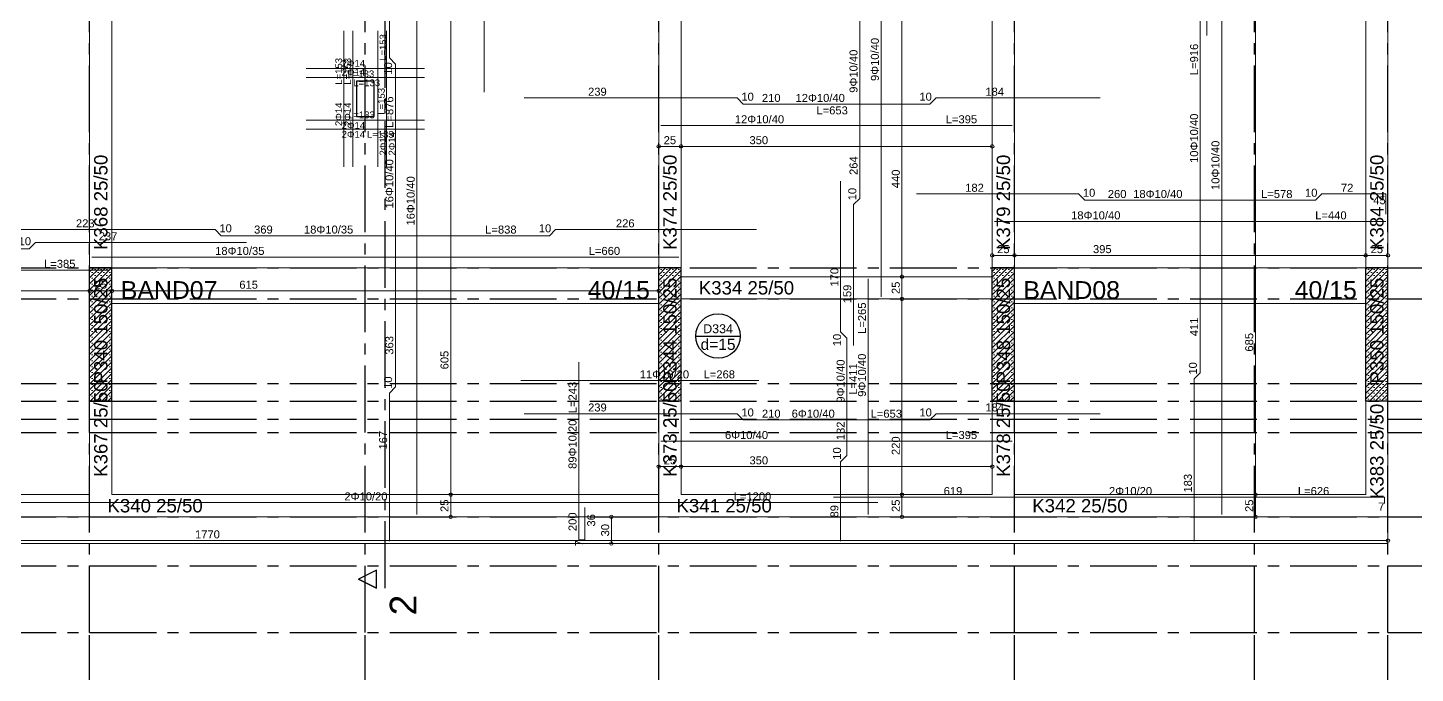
# Model space of a CAD drawing. Header units: millimetres. Extents: x 2232 to 85269, y -3593 to 5869.
# Drawn here: x 62775 to 64335, y 2897 to 3623 of the extents above; entities that cross this region are included whole.
import ezdxf

# ---------------------------------------------------------------- set-up
doc = ezdxf.new("R2010")
doc.units = ezdxf.units.MM
doc.linetypes.add('CENTER2', pattern=[112.5, 75, -12.5, 12.5, -12.5])
doc.linetypes.add('DASHDOT2', pattern=[12.7, 6.35, -3.175, 0, -3.175])
doc.layers.add('aks', color=251, linetype='DASHDOT2', lineweight=35)
for name, color, linetype in [('Donatı Topl. Uzun. Yazısı', 7, 'Continuous'), ('Donatı Uz. Yazısı', 7, 'Continuous'), ('Donatı Yazısı', 7, 'Continuous'), ('Donatı Çizgisi', 7, 'Continuous'), ('Döşeme', 7, 'Continuous'), ('Döşeme Boşluğu', 7, 'Continuous'), ('Kiriş', 7, 'Continuous'), ('Panel', 7, 'Continuous'), ('Standart', 7, 'Continuous'), ('Statik Döşeme Kenarı', 7, 'Continuous'), ('Ölçülendirme', 7, 'Continuous')]:
    doc.layers.add(name, color=color, linetype=linetype)
doc.styles.add('arial_1_18', font='arial.ttf', dxfattribs={"height": 0.2})
pattern_1 = [(45, (0, 0), (-3.314563, 3.314563), []), (45, (3.3146, 0), (-3.314563, 3.314563), [0, -4.6875])]

# ---------------------------------------------------------------- blocks, each defined once
blk = doc.blocks.new('IDE612Entity5160')
at = {"layer": 'Standart', "color": 159, "linetype": 'CENTER2', "lineweight": -3}
blk.add_lwpolyline([(2132.5, 50), (2132.5, 2280)], dxfattribs=at)
at = {"layer": 'Standart', "color": 159, "linetype": 'Continuous', "lineweight": -3}
for points in [[(2122.5, 70), (2102.5, 60)], [(2122.5, 70), (2102.5, 60)], [(2122.5, 50), (2122.5, 70)], [(2122.5, 50), (2122.5, 70)], [(2102.5, 60), (2122.5, 50)], [(2122.5, 50), (2102.5, 60)]]:
    blk.add_lwpolyline(points, dxfattribs=at)
at = {"layer": 'Standart', "color": 250, "linetype": 'Continuous', "lineweight": -3, "style": 'arial_1_18'}
blk.add_text('2', height=30, rotation=90, dxfattribs=at).set_placement((2167.5, 19.2))
blk = doc.blocks.new('IDE612Entity5163')
at = {"layer": 'Döşeme', "color": 117, "linetype": 'Continuous', "lineweight": -3}
blk.add_lwpolyline([(2481.7, 333.3), (2531.7, 333.3)], dxfattribs=at)
blk.add_circle((2506.7, 333.3), 25, dxfattribs=at)
at = {"layer": 'Döşeme', "color": 178, "linetype": 'Continuous', "lineweight": -3, "style": 'arial_1_18'}
blk.add_text('D334', height=10, dxfattribs=at).set_placement((2490, 336.5))
at = {"layer": 'Döşeme', "color": 164, "linetype": 'Continuous', "lineweight": -3, "style": 'arial_1_18'}
blk.add_text('d=15', height=12.5, dxfattribs=at).set_placement((2487, 317.7))
blk = doc.blocks.new('IDE612Entity5164')
at = {"layer": 'Kiriş', "color": 4, "linetype": 'Continuous', "lineweight": 5}
blk.add_lwpolyline([(2465, 375), (2815, 375)], dxfattribs=at)
blk = doc.blocks.new('IDE612Entity5165')
at = {"layer": 'Kiriş', "color": 4, "linetype": 'Continuous', "lineweight": 5}
blk.add_lwpolyline([(2465, 400), (2815, 400)], dxfattribs=at)
blk = doc.blocks.new('IDE612Entity5166')
at = {"layer": 'Kiriş', "color": 159, "linetype": 'Continuous', "lineweight": 5, "style": 'arial_1_18'}
blk.add_text('K334 25/50', height=15, dxfattribs=at).set_placement((2485, 380))
blk = doc.blocks.new('IDE612Entity5199')
at = {"layer": 'aks', "color": 251, "linetype": 'CENTER2', "lineweight": -3}
blk.add_lwpolyline([(3110, -528), (3110, 0)], dxfattribs=at)
blk = doc.blocks.new('IDE612Entity5201')
at = {"layer": 'aks', "color": 251, "linetype": 'CENTER2', "lineweight": -3}
blk.add_lwpolyline([(3110, 0), (3110, 2330)], dxfattribs=at)
blk = doc.blocks.new('IDE612Entity5206')
at = {"layer": 'aks', "color": 251, "linetype": 'CENTER2', "lineweight": -3}
blk.add_lwpolyline([(3260, -528), (3260, 0)], dxfattribs=at)
blk = doc.blocks.new('IDE612Entity5208')
at = {"layer": 'aks', "color": 251, "linetype": 'CENTER2', "lineweight": -3}
blk.add_lwpolyline([(3260, 0), (3260, 2330)], dxfattribs=at)
blk = doc.blocks.new('IDE612Entity5213')
at = {"layer": 'aks', "color": 251, "linetype": 'CENTER2', "lineweight": -3}
blk.add_lwpolyline([(2840, -528), (2840, 0)], dxfattribs=at)
blk = doc.blocks.new('IDE612Entity5215')
at = {"layer": 'aks', "color": 251, "linetype": 'CENTER2', "lineweight": -3}
blk.add_lwpolyline([(2840, 0), (2840, 2330)], dxfattribs=at)
blk = doc.blocks.new('IDE612Entity5220')
at = {"layer": 'aks', "color": 251, "linetype": 'CENTER2', "lineweight": -3}
blk.add_lwpolyline([(2110, -528), (2110, 0)], dxfattribs=at)
blk = doc.blocks.new('IDE612Entity5222')
at = {"layer": 'aks', "color": 251, "linetype": 'CENTER2', "lineweight": -3}
blk.add_lwpolyline([(2110, 0), (2110, 2330)], dxfattribs=at)
blk = doc.blocks.new('IDE612Entity5227')
at = {"layer": 'aks', "color": 251, "linetype": 'CENTER2', "lineweight": -3}
blk.add_lwpolyline([(2440, -528), (2440, 0)], dxfattribs=at)
blk = doc.blocks.new('IDE612Entity5229')
at = {"layer": 'aks', "color": 251, "linetype": 'CENTER2', "lineweight": -3}
blk.add_lwpolyline([(2440, 0), (2440, 2330)], dxfattribs=at)
blk = doc.blocks.new('IDE612Entity5234')
at = {"layer": 'aks', "color": 251, "linetype": 'CENTER2', "lineweight": -3}
blk.add_lwpolyline([(1800, -528), (1800, 0)], dxfattribs=at)
blk = doc.blocks.new('IDE612Entity5236')
at = {"layer": 'aks', "color": 251, "linetype": 'CENTER2', "lineweight": -3}
blk.add_lwpolyline([(1800, 0), (1800, 2330)], dxfattribs=at)
blk = doc.blocks.new('IDE612Entity5354')
at = {"layer": 'aks', "color": 251, "linetype": 'CENTER2', "lineweight": -3}
blk.add_lwpolyline([(3260, 410), (3788, 410)], dxfattribs=at)
blk = doc.blocks.new('IDE612Entity5355')
at = {"layer": 'aks', "color": 251, "linetype": 'CENTER2', "lineweight": -3}
blk.add_lwpolyline([(0, 410), (3260, 410)], dxfattribs=at)
blk = doc.blocks.new('IDE612Entity5361')
at = {"layer": 'aks', "color": 251, "linetype": 'CENTER2', "lineweight": -3}
blk.add_lwpolyline([(3260, 260), (3788, 260)], dxfattribs=at)
blk = doc.blocks.new('IDE612Entity5362')
at = {"layer": 'aks', "color": 251, "linetype": 'CENTER2', "lineweight": -3}
blk.add_lwpolyline([(0, 260), (3260, 260)], dxfattribs=at)
blk = doc.blocks.new('IDE612Entity5368')
at = {"layer": 'aks', "color": 251, "linetype": 'CENTER2', "lineweight": -3}
blk.add_lwpolyline([(3260, 280), (3788, 280)], dxfattribs=at)
blk = doc.blocks.new('IDE612Entity5369')
at = {"layer": 'aks', "color": 251, "linetype": 'CENTER2', "lineweight": -3}
blk.add_lwpolyline([(0, 280), (3260, 280)], dxfattribs=at)
blk = doc.blocks.new('IDE612Entity5375')
at = {"layer": 'aks', "color": 251, "linetype": 'CENTER2', "lineweight": -3}
blk.add_lwpolyline([(3260, 240), (3788, 240)], dxfattribs=at)
blk = doc.blocks.new('IDE612Entity5376')
at = {"layer": 'aks', "color": 251, "linetype": 'CENTER2', "lineweight": -3}
blk.add_lwpolyline([(0, 240), (3260, 240)], dxfattribs=at)
blk = doc.blocks.new('IDE612Entity5382')
at = {"layer": 'aks', "color": 251, "linetype": 'CENTER2', "lineweight": -3}
blk.add_lwpolyline([(3260, 375), (3788, 375)], dxfattribs=at)
blk = doc.blocks.new('IDE612Entity5383')
at = {"layer": 'aks', "color": 251, "linetype": 'CENTER2', "lineweight": -3}
blk.add_lwpolyline([(0, 375), (3260, 375)], dxfattribs=at)
blk = doc.blocks.new('IDE612Entity5389')
at = {"layer": 'aks', "color": 251, "linetype": 'CENTER2', "lineweight": -3}
blk.add_lwpolyline([(3260, 225), (3788, 225)], dxfattribs=at)
blk = doc.blocks.new('IDE612Entity5390')
at = {"layer": 'aks', "color": 251, "linetype": 'CENTER2', "lineweight": -3}
blk.add_lwpolyline([(0, 225), (3260, 225)], dxfattribs=at)
blk = doc.blocks.new('IDE612Entity5396')
at = {"layer": 'aks', "color": 251, "linetype": 'CENTER2', "lineweight": -3}
blk.add_lwpolyline([(3260, 130), (3788, 130)], dxfattribs=at)
blk = doc.blocks.new('IDE612Entity5397')
at = {"layer": 'aks', "color": 251, "linetype": 'CENTER2', "lineweight": -3}
blk.add_lwpolyline([(0, 130), (3260, 130)], dxfattribs=at)
blk = doc.blocks.new('IDE612Entity5403')
at = {"layer": 'aks', "color": 251, "linetype": 'CENTER2', "lineweight": -3}
blk.add_lwpolyline([(3260, 75), (3788, 75)], dxfattribs=at)
blk = doc.blocks.new('IDE612Entity5404')
at = {"layer": 'aks', "color": 251, "linetype": 'CENTER2', "lineweight": -3}
blk.add_lwpolyline([(0, 75), (3260, 75)], dxfattribs=at)
blk = doc.blocks.new('IDE612Entity5410')
at = {"layer": 'aks', "color": 251, "linetype": 'CENTER2', "lineweight": -3}
blk.add_lwpolyline([(3260, 0), (3788, 0)], dxfattribs=at)
blk = doc.blocks.new('IDE612Entity5411')
at = {"layer": 'aks', "color": 251, "linetype": 'CENTER2', "lineweight": -3}
blk.add_lwpolyline([(0, 0), (3260, 0)], dxfattribs=at)
blk = doc.blocks.new('IDE612Entity5545')
at = {"layer": 'Panel', "linetype": 'Continuous', "lineweight": 5}
h = blk.add_hatch(dxfattribs=at)
h.set_pattern_fill('SACNCR', color=163, scale=50, style=0)
h.set_pattern_definition(pattern_1)
h.paths.add_polyline_path([(1800, 260), (1800, 410), (1825, 410), (1825, 260)])
blk = doc.blocks.new('IDE612Entity5546')
at = {"layer": 'Panel', "color": 164, "linetype": 'Continuous', "lineweight": -3}
blk.add_lwpolyline([(1825, 260), (1800, 260)], dxfattribs=at)
blk = doc.blocks.new('IDE612Entity5547')
at = {"layer": 'Panel', "color": 164, "linetype": 'Continuous', "lineweight": -3}
blk.add_lwpolyline([(1825, 260), (1825, 410)], dxfattribs=at)
blk = doc.blocks.new('IDE612Entity5548')
at = {"layer": 'Panel', "color": 164, "linetype": 'Continuous', "lineweight": -3}
blk.add_lwpolyline([(1825, 410), (1800, 410)], dxfattribs=at)
blk = doc.blocks.new('IDE612Entity5549')
at = {"layer": 'Panel', "color": 164, "linetype": 'Continuous', "lineweight": -3}
blk.add_lwpolyline([(1800, 260), (1800, 410)], dxfattribs=at)
blk = doc.blocks.new('IDE612Entity5550')
at = {"layer": 'Panel', "color": 159, "linetype": 'Continuous', "lineweight": -3, "style": 'arial_1_18'}
blk.add_text('P340 150/25', height=15, rotation=90, dxfattribs=at).set_placement((1820, 280))
blk = doc.blocks.new('IDE612Entity5551')
at = {"layer": 'Panel', "linetype": 'Continuous', "lineweight": 5}
h = blk.add_hatch(dxfattribs=at)
h.set_pattern_fill('SACNCR', color=163, scale=50, style=0)
h.set_pattern_definition(pattern_1)
h.paths.add_polyline_path([(2440, 260), (2440, 410), (2465, 410), (2465, 260)])
blk = doc.blocks.new('IDE612Entity5552')
at = {"layer": 'Panel', "color": 164, "linetype": 'Continuous', "lineweight": -3}
blk.add_lwpolyline([(2465, 260), (2440, 260)], dxfattribs=at)
blk = doc.blocks.new('IDE612Entity5553')
at = {"layer": 'Panel', "color": 164, "linetype": 'Continuous', "lineweight": -3}
blk.add_lwpolyline([(2465, 260), (2465, 410)], dxfattribs=at)
blk = doc.blocks.new('IDE612Entity5554')
at = {"layer": 'Panel', "color": 164, "linetype": 'Continuous', "lineweight": -3}
blk.add_lwpolyline([(2465, 410), (2440, 410)], dxfattribs=at)
blk = doc.blocks.new('IDE612Entity5555')
at = {"layer": 'Panel', "color": 164, "linetype": 'Continuous', "lineweight": -3}
blk.add_lwpolyline([(2440, 260), (2440, 410)], dxfattribs=at)
blk = doc.blocks.new('IDE612Entity5556')
at = {"layer": 'Panel', "color": 159, "linetype": 'Continuous', "lineweight": -3, "style": 'arial_1_18'}
blk.add_text('P344 150/25', height=15, rotation=90, dxfattribs=at).set_placement((2460, 280))
blk = doc.blocks.new('IDE612Entity5622')
at = {"layer": 'Panel', "linetype": 'Continuous', "lineweight": 5}
h = blk.add_hatch(dxfattribs=at)
h.set_pattern_fill('SACNCR', color=163, scale=50, style=0)
h.set_pattern_definition(pattern_1)
h.paths.add_polyline_path([(3235, 260), (3235, 410), (3260, 410), (3260, 260)])
blk = doc.blocks.new('IDE612Entity5623')
at = {"layer": 'Panel', "color": 164, "linetype": 'Continuous', "lineweight": -3}
blk.add_lwpolyline([(3260, 260), (3235, 260)], dxfattribs=at)
blk = doc.blocks.new('IDE612Entity5624')
at = {"layer": 'Panel', "color": 164, "linetype": 'Continuous', "lineweight": -3}
blk.add_lwpolyline([(3260, 260), (3260, 410)], dxfattribs=at)
blk = doc.blocks.new('IDE612Entity5625')
at = {"layer": 'Panel', "color": 164, "linetype": 'Continuous', "lineweight": -3}
blk.add_lwpolyline([(3260, 410), (3235, 410)], dxfattribs=at)
blk = doc.blocks.new('IDE612Entity5626')
at = {"layer": 'Panel', "color": 164, "linetype": 'Continuous', "lineweight": -3}
blk.add_lwpolyline([(3235, 260), (3235, 410)], dxfattribs=at)
blk = doc.blocks.new('IDE612Entity5627')
at = {"layer": 'Panel', "color": 159, "linetype": 'Continuous', "lineweight": -3, "style": 'arial_1_18'}
blk.add_text('P350 150/25', height=15, rotation=90, dxfattribs=at).set_placement((3255, 280))
blk = doc.blocks.new('IDE612Entity5628')
at = {"layer": 'Panel', "linetype": 'Continuous', "lineweight": 5}
h = blk.add_hatch(dxfattribs=at)
h.set_pattern_fill('SACNCR', color=163, scale=50, style=0)
h.set_pattern_definition(pattern_1)
h.paths.add_polyline_path([(2815, 260), (2815, 410), (2840, 410), (2840, 260)])
blk = doc.blocks.new('IDE612Entity5629')
at = {"layer": 'Panel', "color": 164, "linetype": 'Continuous', "lineweight": -3}
blk.add_lwpolyline([(2840, 260), (2815, 260)], dxfattribs=at)
blk = doc.blocks.new('IDE612Entity5630')
at = {"layer": 'Panel', "color": 164, "linetype": 'Continuous', "lineweight": -3}
blk.add_lwpolyline([(2840, 260), (2840, 410)], dxfattribs=at)
blk = doc.blocks.new('IDE612Entity5631')
at = {"layer": 'Panel', "color": 164, "linetype": 'Continuous', "lineweight": -3}
blk.add_lwpolyline([(2840, 410), (2815, 410)], dxfattribs=at)
blk = doc.blocks.new('IDE612Entity5632')
at = {"layer": 'Panel', "color": 164, "linetype": 'Continuous', "lineweight": -3}
blk.add_lwpolyline([(2815, 260), (2815, 410)], dxfattribs=at)
blk = doc.blocks.new('IDE612Entity5633')
at = {"layer": 'Panel', "color": 159, "linetype": 'Continuous', "lineweight": -3, "style": 'arial_1_18'}
blk.add_text('P348 150/25', height=15, rotation=90, dxfattribs=at).set_placement((2835, 280))
blk = doc.blocks.new('IDE612Entity5656')
at = {"layer": 'Kiriş', "color": 4, "linetype": 'Continuous', "lineweight": 5}
blk.add_lwpolyline([(1825, 155), (1825, 260)], dxfattribs=at)
blk = doc.blocks.new('IDE612Entity5657')
at = {"layer": 'Kiriş', "color": 4, "linetype": 'Continuous', "lineweight": 5}
blk.add_lwpolyline([(1800, 155), (1800, 260)], dxfattribs=at)
blk = doc.blocks.new('IDE612Entity5658')
at = {"layer": 'Kiriş', "color": 159, "linetype": 'Continuous', "lineweight": 5, "style": 'arial_1_18'}
blk.add_text('K367 25/50', height=15, rotation=90, dxfattribs=at).set_placement((1820, 175))
blk = doc.blocks.new('IDE612Entity5659')
at = {"layer": 'Kiriş', "color": 4, "linetype": 'Continuous', "lineweight": 5}
blk.add_lwpolyline([(2465, 155), (2465, 260)], dxfattribs=at)
blk = doc.blocks.new('IDE612Entity5660')
at = {"layer": 'Kiriş', "color": 4, "linetype": 'Continuous', "lineweight": 5}
blk.add_lwpolyline([(2440, 155), (2440, 260)], dxfattribs=at)
blk = doc.blocks.new('IDE612Entity5661')
at = {"layer": 'Kiriş', "color": 159, "linetype": 'Continuous', "lineweight": 5, "style": 'arial_1_18'}
blk.add_text('K373 25/50', height=15, rotation=90, dxfattribs=at).set_placement((2460, 175))
blk = doc.blocks.new('IDE612Entity5662')
at = {"layer": 'Kiriş', "color": 4, "linetype": 'Continuous', "lineweight": 5}
blk.add_lwpolyline([(2840, 155), (2840, 260)], dxfattribs=at)
blk = doc.blocks.new('IDE612Entity5663')
at = {"layer": 'Kiriş', "color": 4, "linetype": 'Continuous', "lineweight": 5}
blk.add_lwpolyline([(2815, 155), (2815, 260)], dxfattribs=at)
blk = doc.blocks.new('IDE612Entity5664')
at = {"layer": 'Kiriş', "color": 159, "linetype": 'Continuous', "lineweight": 5, "style": 'arial_1_18'}
blk.add_text('K378 25/50', height=15, rotation=90, dxfattribs=at).set_placement((2835, 175))
blk = doc.blocks.new('IDE612Entity5665')
at = {"layer": 'Kiriş', "color": 4, "linetype": 'Continuous', "lineweight": 5}
blk.add_lwpolyline([(3260, 130), (3260, 260)], dxfattribs=at)
blk = doc.blocks.new('IDE612Entity5666')
at = {"layer": 'Kiriş', "color": 4, "linetype": 'Continuous', "lineweight": 5}
blk.add_lwpolyline([(3235, 155), (3235, 260)], dxfattribs=at)
blk = doc.blocks.new('IDE612Entity5667')
at = {"layer": 'Kiriş', "color": 159, "linetype": 'Continuous', "lineweight": 5, "style": 'arial_1_18'}
blk.add_text('K383 25/50', height=15, rotation=90, dxfattribs=at).set_placement((3255, 150))
blk = doc.blocks.new('IDE612Entity5691')
at = {"layer": 'Kiriş', "color": 4, "linetype": 'Continuous', "lineweight": 5}
blk.add_lwpolyline([(1490, 130), (1800, 130)], dxfattribs=at)
blk = doc.blocks.new('IDE612Entity5692')
at = {"layer": 'Kiriş', "color": 4, "linetype": 'Continuous', "lineweight": 5}
blk.add_lwpolyline([(1460, 155), (1800, 155)], dxfattribs=at)
blk = doc.blocks.new('IDE612Entity5694')
at = {"layer": 'Kiriş', "color": 4, "linetype": 'Continuous', "lineweight": 5}
blk.add_lwpolyline([(1800, 130), (2440, 130)], dxfattribs=at)
blk = doc.blocks.new('IDE612Entity5695')
at = {"layer": 'Kiriş', "color": 4, "linetype": 'Continuous', "lineweight": 5}
blk.add_lwpolyline([(1825, 155), (2440, 155)], dxfattribs=at)
blk = doc.blocks.new('IDE612Entity5696')
at = {"layer": 'Kiriş', "color": 159, "linetype": 'Continuous', "lineweight": 5, "style": 'arial_1_18'}
blk.add_text('K340 25/50', height=15, dxfattribs=at).set_placement((1820, 135))
blk = doc.blocks.new('IDE612Entity5697')
at = {"layer": 'Kiriş', "color": 4, "linetype": 'Continuous', "lineweight": 5}
blk.add_lwpolyline([(2440, 130), (2840, 130)], dxfattribs=at)
blk = doc.blocks.new('IDE612Entity5698')
at = {"layer": 'Kiriş', "color": 4, "linetype": 'Continuous', "lineweight": 5}
blk.add_lwpolyline([(2465, 155), (2815, 155)], dxfattribs=at)
blk = doc.blocks.new('IDE612Entity5699')
at = {"layer": 'Kiriş', "color": 159, "linetype": 'Continuous', "lineweight": 5, "style": 'arial_1_18'}
blk.add_text('K341 25/50', height=15, dxfattribs=at).set_placement((2460, 135))
blk = doc.blocks.new('IDE612Entity5700')
at = {"layer": 'Kiriş', "color": 4, "linetype": 'Continuous', "lineweight": 5}
blk.add_lwpolyline([(2840, 130), (3260, 130)], dxfattribs=at)
blk = doc.blocks.new('IDE612Entity5701')
at = {"layer": 'Kiriş', "color": 4, "linetype": 'Continuous', "lineweight": 5}
blk.add_lwpolyline([(2840, 155), (3235, 155)], dxfattribs=at)
blk = doc.blocks.new('IDE612Entity5702')
at = {"layer": 'Kiriş', "color": 159, "linetype": 'Continuous', "lineweight": 5, "style": 'arial_1_18'}
blk.add_text('K342 25/50', height=15, dxfattribs=at).set_placement((2860, 135))
blk = doc.blocks.new('IDE612Entity5754')
at = {"layer": 'Kiriş', "color": 4, "linetype": 'Continuous', "lineweight": 5}
blk.add_lwpolyline([(2465, 410), (2465, 715)], dxfattribs=at)
blk = doc.blocks.new('IDE612Entity5755')
at = {"layer": 'Kiriş', "color": 4, "linetype": 'Continuous', "lineweight": 5}
blk.add_lwpolyline([(2440, 410), (2440, 715)], dxfattribs=at)
blk = doc.blocks.new('IDE612Entity5756')
at = {"layer": 'Kiriş', "color": 159, "linetype": 'Continuous', "lineweight": 5, "style": 'arial_1_18'}
blk.add_text('K374 25/50', height=15, rotation=90, dxfattribs=at).set_placement((2460, 430))
blk = doc.blocks.new('IDE612Entity5763')
at = {"layer": 'Kiriş', "color": 4, "linetype": 'Continuous', "lineweight": 5}
blk.add_lwpolyline([(1825, 410), (1825, 760)], dxfattribs=at)
blk = doc.blocks.new('IDE612Entity5764')
at = {"layer": 'Kiriş', "color": 4, "linetype": 'Continuous', "lineweight": 5}
blk.add_lwpolyline([(1800, 410), (1800, 760)], dxfattribs=at)
blk = doc.blocks.new('IDE612Entity5765')
at = {"layer": 'Kiriş', "color": 159, "linetype": 'Continuous', "lineweight": 5, "style": 'arial_1_18'}
blk.add_text('K368 25/50', height=15, rotation=90, dxfattribs=at).set_placement((1820, 430))
blk = doc.blocks.new('IDE612Entity5781')
at = {"layer": 'Kiriş', "color": 4, "linetype": 'Continuous', "lineweight": 5}
blk.add_lwpolyline([(2840, 410), (2840, 840)], dxfattribs=at)
blk = doc.blocks.new('IDE612Entity5782')
at = {"layer": 'Kiriş', "color": 4, "linetype": 'Continuous', "lineweight": 5}
blk.add_lwpolyline([(2815, 410), (2815, 840)], dxfattribs=at)
blk = doc.blocks.new('IDE612Entity5783')
at = {"layer": 'Kiriş', "color": 159, "linetype": 'Continuous', "lineweight": 5, "style": 'arial_1_18'}
blk.add_text('K379 25/50', height=15, rotation=90, dxfattribs=at).set_placement((2835, 430))
blk = doc.blocks.new('IDE612Entity5784')
at = {"layer": 'Kiriş', "color": 4, "linetype": 'Continuous', "lineweight": 5}
blk.add_lwpolyline([(3260, 410), (3260, 715)], dxfattribs=at)
blk = doc.blocks.new('IDE612Entity5785')
at = {"layer": 'Kiriş', "color": 4, "linetype": 'Continuous', "lineweight": 5}
blk.add_lwpolyline([(3235, 410), (3235, 715)], dxfattribs=at)
blk = doc.blocks.new('IDE612Entity5786')
at = {"layer": 'Kiriş', "color": 159, "linetype": 'Continuous', "lineweight": 5, "style": 'arial_1_18'}
blk.add_text('K384 25/50', height=15, rotation=90, dxfattribs=at).set_placement((3255, 430))
blk = doc.blocks.new('IDE612Entity6126')
at = {"layer": 'Statik Döşeme Kenarı', "color": 1, "linetype": 'Continuous', "lineweight": 5}
blk.add_lwpolyline([(1490, 100), (3260, 100)], dxfattribs=at)
blk = doc.blocks.new('IDE612Entity6127')
at = {"layer": 'Statik Döşeme Kenarı', "color": 1, "linetype": 'Continuous', "lineweight": 5}
blk.add_lwpolyline([(3260, 100), (3260, 130)], dxfattribs=at)
blk = doc.blocks.new('IDE612Entity6165')
at = {"layer": 'Kiriş', "color": 231, "linetype": 'Continuous', "lineweight": 5}
blk.add_lwpolyline([(1800, 410), (1825, 410)], dxfattribs=at)
blk = doc.blocks.new('IDE612Entity6166')
at = {"layer": 'Kiriş', "color": 231, "linetype": 'Continuous', "lineweight": 5}
blk.add_lwpolyline([(1825, 410), (2440, 410)], dxfattribs=at)
blk = doc.blocks.new('IDE612Entity6167')
at = {"layer": 'Kiriş', "color": 231, "linetype": 'Continuous', "lineweight": 5}
blk.add_lwpolyline([(2440, 410), (2465, 410)], dxfattribs=at)
blk = doc.blocks.new('IDE612Entity6168')
at = {"layer": 'Kiriş', "color": 231, "linetype": 'Continuous', "lineweight": 5}
blk.add_lwpolyline([(1825, 370), (2440, 370)], dxfattribs=at)
blk = doc.blocks.new('IDE612Entity6169')
at = {"layer": 'Kiriş', "color": 231, "linetype": 'Continuous', "lineweight": 5}
blk.add_lwpolyline([(1800, 370), (1800, 410)], dxfattribs=at)
blk = doc.blocks.new('IDE612Entity6170')
at = {"layer": 'Kiriş', "color": 231, "linetype": 'Continuous', "lineweight": 5}
blk.add_lwpolyline([(2465, 370), (2465, 375)], dxfattribs=at)
blk = doc.blocks.new('IDE612Entity6171')
at = {"layer": 'Kiriş', "color": 231, "linetype": 'Continuous', "lineweight": 5}
blk.add_lwpolyline([(2465, 375), (2465, 400)], dxfattribs=at)
blk = doc.blocks.new('IDE612Entity6172')
at = {"layer": 'Kiriş', "color": 231, "linetype": 'Continuous', "lineweight": 5}
blk.add_lwpolyline([(2465, 400), (2465, 410)], dxfattribs=at)
blk = doc.blocks.new('IDE612Entity6173')
at = {"layer": 'Kiriş', "color": 166, "linetype": 'Continuous', "lineweight": 5, "style": 'arial_1_18'}
blk.add_text('BAND07', height=20, dxfattribs=at).set_placement((1835, 375))
blk = doc.blocks.new('IDE612Entity6174')
at = {"layer": 'Kiriş', "color": 166, "linetype": 'Continuous', "lineweight": 5, "style": 'arial_1_18'}
blk.add_text('40/15', height=20, dxfattribs=at).set_placement((2360.1, 375))
blk = doc.blocks.new('IDE612Entity6210')
at = {"layer": 'Kiriş', "color": 231, "linetype": 'Continuous', "lineweight": 5}
blk.add_lwpolyline([(2815, 410), (2840, 410)], dxfattribs=at)
blk = doc.blocks.new('IDE612Entity6211')
at = {"layer": 'Kiriş', "color": 231, "linetype": 'Continuous', "lineweight": 5}
blk.add_lwpolyline([(2840, 410), (3235, 410)], dxfattribs=at)
blk = doc.blocks.new('IDE612Entity6212')
at = {"layer": 'Kiriş', "color": 231, "linetype": 'Continuous', "lineweight": 5}
blk.add_lwpolyline([(3235, 410), (3260, 410)], dxfattribs=at)
blk = doc.blocks.new('IDE612Entity6213')
at = {"layer": 'Kiriş', "color": 231, "linetype": 'Continuous', "lineweight": 5}
blk.add_lwpolyline([(2840, 370), (3235, 370)], dxfattribs=at)
blk = doc.blocks.new('IDE612Entity6214')
at = {"layer": 'Kiriş', "color": 231, "linetype": 'Continuous', "lineweight": 5}
blk.add_lwpolyline([(2815, 370), (2815, 375)], dxfattribs=at)
blk = doc.blocks.new('IDE612Entity6215')
at = {"layer": 'Kiriş', "color": 231, "linetype": 'Continuous', "lineweight": 5}
blk.add_lwpolyline([(2815, 400), (2815, 410)], dxfattribs=at)
blk = doc.blocks.new('IDE612Entity6216')
at = {"layer": 'Kiriş', "color": 231, "linetype": 'Continuous', "lineweight": 5}
blk.add_lwpolyline([(3260, 370), (3260, 410)], dxfattribs=at)
blk = doc.blocks.new('IDE612Entity6217')
at = {"layer": 'Kiriş', "color": 166, "linetype": 'Continuous', "lineweight": 5, "style": 'arial_1_18'}
blk.add_text('BAND08', height=20, dxfattribs=at).set_placement((2850, 375))
blk = doc.blocks.new('IDE612Entity6218')
at = {"layer": 'Kiriş', "color": 166, "linetype": 'Continuous', "lineweight": 5, "style": 'arial_1_18'}
blk.add_text('40/15', height=20, dxfattribs=at).set_placement((3155.1, 375))
blk = doc.blocks.new('IDE612Entity6259')
at = {"layer": 'Döşeme Boşluğu', "color": 8, "linetype": 'Continuous', "lineweight": -3}
blk.add_lwpolyline([(2120, 580), (2120, 620)], dxfattribs=at)
blk = doc.blocks.new('IDE612Entity6260')
at = {"layer": 'Döşeme Boşluğu', "color": 8, "linetype": 'Continuous', "lineweight": -3}
blk.add_lwpolyline([(2120, 620), (2100, 620)], dxfattribs=at)
blk = doc.blocks.new('IDE612Entity6261')
at = {"layer": 'Döşeme Boşluğu', "color": 8, "linetype": 'Continuous', "lineweight": -3}
blk.add_lwpolyline([(2100, 620), (2100, 580)], dxfattribs=at)
blk = doc.blocks.new('IDE612Entity6262')
at = {"layer": 'Döşeme Boşluğu', "color": 8, "linetype": 'Continuous', "lineweight": -3}
blk.add_lwpolyline([(2100, 580), (2120, 580)], dxfattribs=at)
blk = doc.blocks.new('IDE612Entity6263')
at = {"layer": 'Donatı Çizgisi', "color": 5, "linetype": 'Continuous', "lineweight": 5}
blk.add_lwpolyline([(2096, 523.4), (2096, 676.6)], dxfattribs=at)
at = {"layer": 'Donatı Topl. Uzun. Yazısı', "color": 1, "linetype": 'Continuous', "lineweight": 5, "style": 'arial_1_18'}
blk.add_text('L=153', height=7.65, rotation=90, dxfattribs=at).set_placement((2093.9, 615.9))
at = {"layer": 'Donatı Yazısı', "color": 5, "linetype": 'Continuous', "lineweight": 5, "style": 'arial_1_18'}
blk.add_text('2Φ14', height=7.65, rotation=90, dxfattribs=at).set_placement((2093.9, 569.4))
blk = doc.blocks.new('IDE612Entity6264')
at = {"layer": 'Donatı Çizgisi', "color": 5, "linetype": 'Continuous', "lineweight": 5}
blk.add_lwpolyline([(2086, 523.4), (2086, 676.6)], dxfattribs=at)
at = {"layer": 'Donatı Topl. Uzun. Yazısı', "color": 1, "linetype": 'Continuous', "lineweight": 5, "style": 'arial_1_18'}
blk.add_text('L=153', height=7.65, rotation=90, dxfattribs=at).set_placement((2083.9, 615.9))
at = {"layer": 'Donatı Yazısı', "color": 5, "linetype": 'Continuous', "lineweight": 5, "style": 'arial_1_18'}
blk.add_text('2Φ14', height=7.65, rotation=90, dxfattribs=at).set_placement((2083.9, 569.4))
blk = doc.blocks.new('IDE612Entity6265')
at = {"layer": 'Donatı Çizgisi', "color": 5, "linetype": 'Continuous', "lineweight": 5}
blk.add_lwpolyline([(2043.4, 624), (2176.6, 624)], dxfattribs=at)
at = {"layer": 'Donatı Topl. Uzun. Yazısı', "color": 1, "linetype": 'Continuous', "lineweight": 5, "style": 'arial_1_18'}
blk.add_text('L=133', height=7.65, dxfattribs=at).set_placement((2096.6, 614.2))
at = {"layer": 'Donatı Yazısı', "color": 5, "linetype": 'Continuous', "lineweight": 5, "style": 'arial_1_18'}
blk.add_text('2Φ14', height=7.65, dxfattribs=at).set_placement((2083.4, 626.1))
blk = doc.blocks.new('IDE612Entity6266')
at = {"layer": 'Donatı Çizgisi', "color": 5, "linetype": 'Continuous', "lineweight": 5}
blk.add_lwpolyline([(2043.4, 634), (2176.6, 634)], dxfattribs=at)
at = {"layer": 'Donatı Topl. Uzun. Yazısı', "color": 1, "linetype": 'Continuous', "lineweight": 5, "style": 'arial_1_18'}
blk.add_text('L=133', height=7.65, dxfattribs=at).set_placement((2090, 624.2))
at = {"layer": 'Donatı Yazısı', "color": 5, "linetype": 'Continuous', "lineweight": 5, "style": 'arial_1_18'}
blk.add_text('2Φ14', height=7.65, dxfattribs=at).set_placement((2083.4, 636.1))
blk = doc.blocks.new('IDE612Entity6267')
at = {"layer": 'Donatı Çizgisi', "color": 5, "linetype": 'Continuous', "lineweight": 5}
blk.add_lwpolyline([(2124, 523.4), (2124, 676.6)], dxfattribs=at)
at = {"layer": 'Donatı Topl. Uzun. Yazısı', "color": 1, "linetype": 'Continuous', "lineweight": 5, "style": 'arial_1_18'}
blk.add_text('L=153', height=7.65, rotation=90, dxfattribs=at).set_placement((2133.8, 642.7))
at = {"layer": 'Donatı Yazısı', "color": 5, "linetype": 'Continuous', "lineweight": 5, "style": 'arial_1_18'}
blk.add_text('2Φ14', height=7.65, rotation=90, dxfattribs=at).set_placement((2133.8, 536.3))
blk = doc.blocks.new('IDE612Entity6268')
at = {"layer": 'Donatı Çizgisi', "color": 5, "linetype": 'Continuous', "lineweight": 5}
blk.add_lwpolyline([(2134, 523.4), (2134, 676.6)], dxfattribs=at)
at = {"layer": 'Donatı Topl. Uzun. Yazısı', "color": 1, "linetype": 'Continuous', "lineweight": 5, "style": 'arial_1_18'}
blk.add_text('L=153', height=7.65, rotation=90, dxfattribs=at).set_placement((2131.9, 582.2))
at = {"layer": 'Donatı Yazısı', "color": 5, "linetype": 'Continuous', "lineweight": 5, "style": 'arial_1_18'}
blk.add_text('2Φ14', height=7.65, rotation=90, dxfattribs=at).set_placement((2143.8, 536.3))
blk = doc.blocks.new('IDE612Entity6269')
at = {"layer": 'Donatı Çizgisi', "color": 5, "linetype": 'Continuous', "lineweight": 5}
blk.add_lwpolyline([(2043.4, 576), (2176.6, 576)], dxfattribs=at)
at = {"layer": 'Donatı Topl. Uzun. Yazısı', "color": 1, "linetype": 'Continuous', "lineweight": 5, "style": 'arial_1_18'}
blk.add_text('L=133', height=7.65, dxfattribs=at).set_placement((2090.6, 578.1))
at = {"layer": 'Donatı Yazısı', "color": 5, "linetype": 'Continuous', "lineweight": 5, "style": 'arial_1_18'}
blk.add_text('2Φ14', height=7.65, dxfattribs=at).set_placement((2083.4, 566.2))
blk = doc.blocks.new('IDE612Entity6270')
at = {"layer": 'Donatı Çizgisi', "color": 5, "linetype": 'Continuous', "lineweight": 5}
blk.add_lwpolyline([(2043.4, 566), (2176.6, 566)], dxfattribs=at)
at = {"layer": 'Donatı Topl. Uzun. Yazısı', "color": 1, "linetype": 'Continuous', "lineweight": 5, "style": 'arial_1_18'}
blk.add_text('L=133', height=7.65, dxfattribs=at).set_placement((2111.9, 556.2))
at = {"layer": 'Donatı Yazısı', "color": 5, "linetype": 'Continuous', "lineweight": 5, "style": 'arial_1_18'}
blk.add_text('2Φ14', height=7.65, dxfattribs=at).set_placement((2083.4, 556.2))
blk = doc.blocks.new('IDE612Entity6497')
at = {"layer": 'Donatı Çizgisi', "color": 5, "linetype": 'Continuous', "lineweight": 5}
for points in [[(2137, 646), (2137, 972.5)], [(2243.7, 607.3), (2243.7, 975)], [(3056.5, 671.3), (3056.5, 978)], [(2690, 377.5), (2690, 862.5)], [(3073, 132.5), (3073, 862.5)], [(2168, 132.5), (2168, 782.5)], [(2666, 488), (2666, 752)], [(3049, 292), (3049, 703)], [(2144, 639), (2137, 646)], [(2144, 276), (2144, 639)], [(2288.8, 601), (2528, 601)], [(2528, 601), (2535, 594)], [(2535, 594), (2745, 594)], [(2745, 594), (2752, 601)], [(2752, 601), (2936.3, 601)], [(2442.5, 570), (2837.5, 570)], [(2644.5, 338), (2644.5, 507.5)], [(2659, 481), (2666, 488)], [(2730, 493), (2912, 493)], [(2912, 493), (2919, 486)], [(2919, 486), (3178.6, 486)], [(3178.6, 486), (3185.6, 493)], [(3185.6, 493), (3257.5, 493)], [(3257.5, 493), (3257.5, 470.5)], [(2659, 322.5), (2659, 481)], [(1717.5, 453), (1941, 453)], [(1941, 453), (1948, 446)], [(2317, 446), (2324, 453)], [(2324, 453), (2550, 453)], [(2817.5, 462), (3257.5, 462)], [(1732, 431.5), (1739, 438.5)], [(1739, 438.5), (1976.3, 438.5)], [(1948, 446), (2317, 446)], [(1528, 431.5), (1732, 431.5)], [(1802.5, 422), (2462.5, 422)], [(1437.5, 407.5), (1822.5, 407.5)], [(2675.5, 132.5), (2675.5, 397.5)], [(2651.5, 331), (2644.5, 338)], [(2651.5, 199), (2651.5, 331)], [(2350, 104), (2350, 303.8)], [(2284.8, 283.2), (2552.5, 283.2)], [(3042, 285), (3049, 292)], [(3042, 102.5), (3042, 285)], [(2137, 269), (2144, 276)], [(2137, 102.5), (2137, 269)], [(2288.8, 246), (2528, 246)], [(2528, 246), (2535, 239)], [(2535, 239), (2745, 239)], [(2745, 239), (2752, 246)], [(2752, 246), (2936.3, 246)], [(2442.5, 215), (2837.5, 215)], [(2644.5, 192), (2651.5, 199)], [(2644.5, 102.5), (2644.5, 192)], [(1486.5, 146), (2686.5, 146)], [(2636.5, 152), (3256, 152)], [(3256, 152), (3256, 145)], [(2357, 140.4), (2357, 104)], [(2357, 104), (2350, 104)]]:
    blk.add_lwpolyline(points, dxfattribs=at)
at = {"layer": 'Donatı Topl. Uzun. Yazısı', "color": 1, "linetype": 'Continuous', "lineweight": 5, "style": 'arial_1_18'}
for s, p in [('L=916', (3046.5, 626.6)), ('L=876', (2141.5, 567.4)), ('L=265', (2673, 335.7)), ('L=411', (2663, 267.3)), ('L=243', (2347.5, 246.5))]:
    blk.add_text(s, height=9, rotation=90, dxfattribs=at).set_placement(p)
for s, p in [('L=653', (2617.3, 582.5)), ('L=395', (2762.7, 572.5)), ('L=578', (3117.3, 488.5)), ('L=440', (3178.2, 464.5)), ('L=838', (2244.8, 448.5)), ('L=660', (2361.2, 424.5)), ('L=385', (1748.7, 410)), ('L=268', (2490.4, 285.7)), ('L=653', (2678.2, 241.5)), ('L=395', (2762.7, 217.5)), ('L=1200', (2524.2, 148.5)), ('L=626', (3158.7, 154.5))]:
    blk.add_text(s, height=9, dxfattribs=at).set_placement(p)
at = {"layer": 'Donatı Uz. Yazısı', "color": 5, "linetype": 'Continuous', "lineweight": 5, "style": 'arial_1_18'}
for s, p in [('10', (2140.1, 627.1)), ('264', (2663.5, 514.4)), ('10', (2662.1, 485.9)), ('170', (2642, 388.9)), ('159', (2656.5, 370.1)), ('411', (3046.5, 333.1)), ('363', (2141.5, 312.3)), ('10', (2645, 321.8)), ('10', (3045.1, 289.9)), ('10', (2140.1, 273.9)), ('132', (2649, 216.2)), ('167', (2134.5, 205.7)), ('10', (2644.9, 194.2)), ('183', (3039.5, 157.3)), ('89', (2642, 129.3)), ('200', (2347.5, 114)), ('36', (2368.5, 119.1)), ('7', (2354.9, 97))]:
    blk.add_text(s, height=9, rotation=90, dxfattribs=at).set_placement(p)
for s, p in [('239', (2360.5, 603.5)), ('184', (2807.3, 603.5)), ('10', (2532.9, 597.9)), ('210', (2556, 596.5)), ('10', (2733.1, 597.9)), ('182', (2784.6, 495.5)), ('72', (3207.1, 495.5)), ('10', (2916.9, 489.9)), ('260', (2945, 488.5)), ('10', (3166.7, 489.9)), ('45', (3243.5, 481.5)), ('223', (1784.6, 455.5)), ('10', (1945.9, 449.9)), ('369', (1984.9, 448.5)), ('10', (2305.1, 449.9)), ('226', (2391.8, 455.5)), ('10', (1720.1, 435.4)), ('237', (1810.2, 441)), ('239', (2360.5, 248.5)), ('10', (2532.9, 242.9)), ('210', (2556, 241.5)), ('10', (2733.1, 242.9)), ('184', (2807.3, 248.5)), ('619', (2760.4, 154.5)), ('7', (3249, 137))]:
    blk.add_text(s, height=9, dxfattribs=at).set_placement(p)
at = {"layer": 'Donatı Yazısı', "color": 5, "linetype": 'Continuous', "lineweight": 5, "style": 'arial_1_18'}
for s, p in [('9Φ10/40', (2687.5, 620)), ('9Φ10/40', (2663.5, 606.8)), ('10Φ10/40', (3046.5, 527.9)), ('10Φ10/40', (3070.5, 497.5)), ('16Φ10/40', (2141.5, 476.7)), ('16Φ10/40', (2165.5, 457.5)), ('9Φ10/40', (2673, 265)), ('9Φ10/40', (2649, 258.4)), ('89Φ10/20', (2347.5, 183.9))]:
    blk.add_text(s, height=9, rotation=90, dxfattribs=at).set_placement(p)
for s, p in [('12Φ10/40', (2593.8, 596.5)), ('12Φ10/40', (2525.5, 572.5)), ('18Φ10/40', (2973.5, 488.5)), ('18Φ10/40', (2903.7, 464.5)), ('18Φ10/35', (2041, 448.5)), ('18Φ10/35', (1941.1, 424.5)), ('11Φ10/20', (2418.6, 285.7)), ('6Φ10/40', (2589.4, 241.5)), ('6Φ10/40', (2514.4, 217.5)), ('2Φ10/20', (2086.5, 148.5)), ('2Φ10/20', (2946.3, 154.5))]:
    blk.add_text(s, height=9, dxfattribs=at).set_placement(p)
blk = doc.blocks.new('IDE612Entity6498')
at = {"layer": 'Ölçülendirme', "color": 1, "linetype": 'Continuous', "lineweight": 5}
for points in [[(2713.5, 375), (2713.5, 840)], [(3111, 130), (3111, 840)], [(2206, 130), (2206, 760)], [(2440, 546.5), (2815, 546.5)], [(2815, 424), (3260, 424)], [(1435, 384), (1800, 384)], [(1800, 384), (2440, 384)], [(2713.5, 130), (2713.5, 375)], [(2440, 186.5), (2815, 186.5)], [(2386.7, 100), (2386.7, 130)], [(1490, 103.3), (3260, 103.3)]]:
    blk.add_lwpolyline(points, dxfattribs=at)
for centre in [(2440, 546.5), (2465, 546.5), (2815, 546.5), (2815, 424), (2840, 424), (3235, 424), (3260, 424), (2713.5, 400), (1800, 384), (1800, 384), (1825, 384), (2440, 384), (2713.5, 375), (2713.5, 375), (2440, 186.5), (2465, 186.5), (2815, 186.5), (2206, 155), (2713.5, 155), (3111, 155), (2206, 130), (2386.7, 130), (2713.5, 130), (3111, 130), (2386.7, 100), (3260, 103.3)]:
    blk.add_circle(centre, 2, dxfattribs=at)
at = {"layer": 'Ölçülendirme', "color": 1, "linetype": 'Continuous', "lineweight": 5, "style": 'arial_1_18'}
for s, p in [('25', (2445.5, 549)), ('350', (2542, 549)), ('25', (2820.5, 426.5)), ('395', (2928.3, 426.5)), ('25', (3240.5, 426.5)), ('25', (1805.5, 386.5)), ('615', (1968.3, 386.5)), ('25', (2445.5, 189)), ('350', (2542, 189)), ('1770', (1918.5, 105.8))]:
    blk.add_text(s, height=9, dxfattribs=at).set_placement(p)
for s, p in [('440', (2711, 499.5)), ('25', (2711, 380.5)), ('685', (3108.5, 315.8)), ('605', (2203.5, 295.8)), ('220', (2711, 199.5)), ('25', (2203.5, 135.5)), ('25', (2711, 135.5)), ('25', (3108.5, 135.5)), ('30', (2384.2, 108))]:
    blk.add_text(s, height=9, rotation=90, dxfattribs=at).set_placement(p)

msp = doc.modelspace()

# ---------------------------------------------------------------- block references
at = {"layer": 'aks'}
for name in ['IDE612Entity5236', 'IDE612Entity5222', 'IDE612Entity5229', 'IDE612Entity5215', 'IDE612Entity5201', 'IDE612Entity5208', 'IDE612Entity5355', 'IDE612Entity5354', 'IDE612Entity5383', 'IDE612Entity5382', 'IDE612Entity5369', 'IDE612Entity5368', 'IDE612Entity5362', 'IDE612Entity5361', 'IDE612Entity5376', 'IDE612Entity5390', 'IDE612Entity5375', 'IDE612Entity5389', 'IDE612Entity5397', 'IDE612Entity5396', 'IDE612Entity5404', 'IDE612Entity5403', 'IDE612Entity5411', 'IDE612Entity5234', 'IDE612Entity5220', 'IDE612Entity5227', 'IDE612Entity5213', 'IDE612Entity5199', 'IDE612Entity5206', 'IDE612Entity5410']:
    msp.add_blockref(name, (61044.6, 2942.9), dxfattribs=at)
at = {"layer": 'Döşeme'}
msp.add_blockref('IDE612Entity5163', (61044.6, 2942.9), dxfattribs=at)
at = {"layer": 'Döşeme Boşluğu'}
for name in ['IDE612Entity6260', 'IDE612Entity6261', 'IDE612Entity6259', 'IDE612Entity6262']:
    msp.add_blockref(name, (61044.6, 2942.9), dxfattribs=at)
at = {"layer": 'Kiriş'}
for name in ['IDE612Entity5782', 'IDE612Entity5781', 'IDE612Entity5764', 'IDE612Entity5763', 'IDE612Entity5755', 'IDE612Entity5754', 'IDE612Entity5785', 'IDE612Entity5784', 'IDE612Entity5765', 'IDE612Entity5756', 'IDE612Entity5783', 'IDE612Entity5786', 'IDE612Entity6165', 'IDE612Entity6169', 'IDE612Entity6166', 'IDE612Entity6167', 'IDE612Entity6172', 'IDE612Entity5165', 'IDE612Entity6171', 'IDE612Entity6210', 'IDE612Entity6215', 'IDE612Entity6211', 'IDE612Entity6212', 'IDE612Entity6216', 'IDE612Entity6173', 'IDE612Entity6174', 'IDE612Entity5166', 'IDE612Entity6217', 'IDE612Entity6218', 'IDE612Entity6168', 'IDE612Entity5164', 'IDE612Entity6170', 'IDE612Entity6214', 'IDE612Entity6213', 'IDE612Entity5658', 'IDE612Entity5661', 'IDE612Entity5664', 'IDE612Entity5657', 'IDE612Entity5656', 'IDE612Entity5660', 'IDE612Entity5659', 'IDE612Entity5663', 'IDE612Entity5662', 'IDE612Entity5666', 'IDE612Entity5667', 'IDE612Entity5665', 'IDE612Entity5692', 'IDE612Entity5696', 'IDE612Entity5695', 'IDE612Entity5699', 'IDE612Entity5698', 'IDE612Entity5701', 'IDE612Entity5702', 'IDE612Entity5691', 'IDE612Entity5694', 'IDE612Entity5697', 'IDE612Entity5700']:
    msp.add_blockref(name, (61044.6, 2942.9), dxfattribs=at)
at = {"layer": 'Panel'}
for name in ['IDE612Entity5545', 'IDE612Entity5548', 'IDE612Entity5549', 'IDE612Entity5550', 'IDE612Entity5547', 'IDE612Entity5551', 'IDE612Entity5554', 'IDE612Entity5555', 'IDE612Entity5556', 'IDE612Entity5553', 'IDE612Entity5628', 'IDE612Entity5631', 'IDE612Entity5632', 'IDE612Entity5633', 'IDE612Entity5630', 'IDE612Entity5622', 'IDE612Entity5625', 'IDE612Entity5626', 'IDE612Entity5627', 'IDE612Entity5624', 'IDE612Entity5546', 'IDE612Entity5552', 'IDE612Entity5629', 'IDE612Entity5623']:
    msp.add_blockref(name, (61044.6, 2942.9), dxfattribs=at)
at = {"layer": 'Standart'}
for name in ['IDE612Entity6497', 'IDE612Entity6498', 'IDE612Entity5160', 'IDE612Entity6264', 'IDE612Entity6263', 'IDE612Entity6267', 'IDE612Entity6268', 'IDE612Entity6266', 'IDE612Entity6265', 'IDE612Entity6269', 'IDE612Entity6270']:
    msp.add_blockref(name, (61044.6, 2942.9), dxfattribs=at)
at = {"layer": 'Statik Döşeme Kenarı'}
for name in ['IDE612Entity6127', 'IDE612Entity6126']:
    msp.add_blockref(name, (61044.6, 2942.9), dxfattribs=at)

doc.saveas('drawing.dxf')
